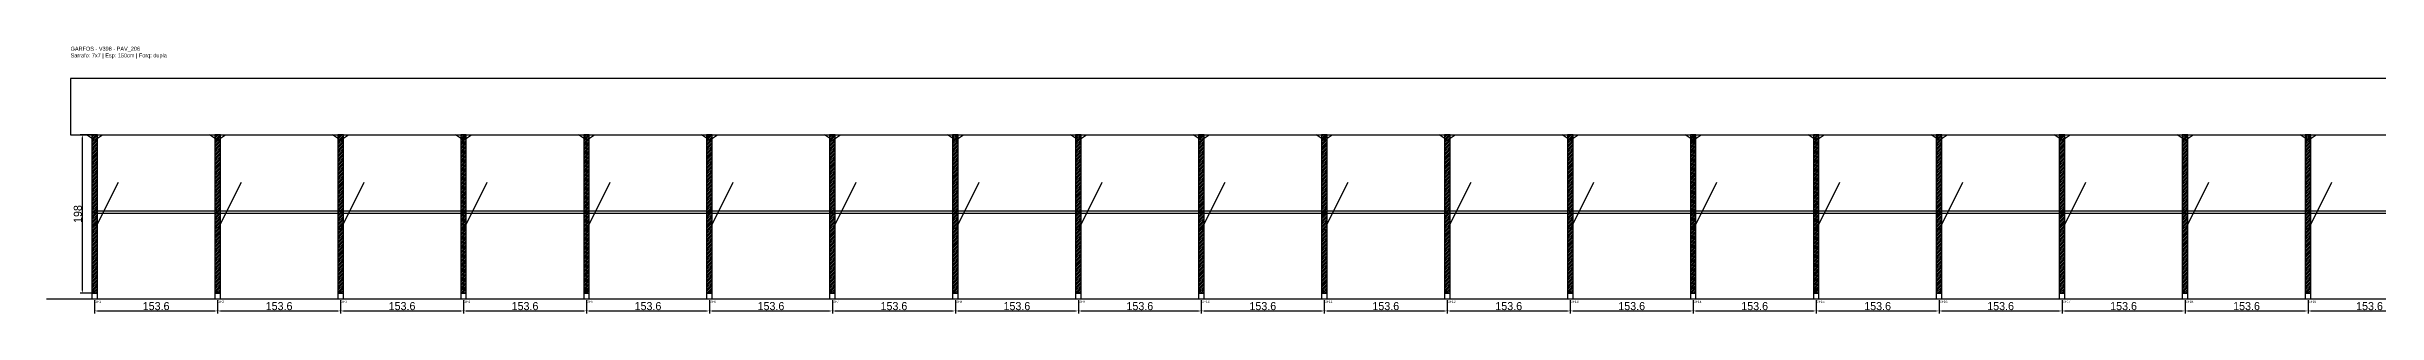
# Model space of a CAD drawing. Header units: metres. Extents: x -30 to 5929, y -25 to 308.
# Drawn here: x -30 to 2882, y -25 to 308 of the extents above; entities that cross this region are included whole.
import ezdxf

# ---------------------------------------------------------------- set-up
doc = ezdxf.new("R2010")
doc.units = ezdxf.units.M
for name, color, linetype in [('BARRA_ANCORAGEM', 1, 'Continuous'), ('COTA', 241, 'Continuous'), ('GARFOS OK', 3, 'Continuous'), ('NOME DA VIGA', 6, 'Continuous'), ('SARR_7x7', 40, 'Continuous'), ('TIRAS REESCORAMENTO', 252, 'Continuous'), ('VIGAS', 3, 'Continuous')]:
    doc.layers.add(name, color=color, linetype=linetype)
doc.dimstyles.new('EZ DXF', dxfattribs={"dimtxt": 10, "dimasz": 3.5, "dimexe": 3, "dimexo": 1.5, "dimgap": 1, "dimtad": 1, "dimdec": 1, "dimdsep": 46, "dimcen": 2.5, "dimazin": 3, "dimtfac": 1, "dimtmove": 0, "dimatfit": 3})

msp = doc.modelspace()

# ---------------------------------------------------------------- hatches: boundary and pattern name
at = {"layer": 'COTA'}
h = msp.add_hatch(dxfattribs=at)
h.set_pattern_fill('ANSI31', scale=0.5)
h.paths.add_polyline_path([(26.5, 0), (33.5, 0), (33.5, 198), (26.5, 198)])
h = msp.add_hatch(dxfattribs=at)
h.set_pattern_fill('ANSI31', scale=0.5)
h.paths.add_polyline_path([(180.15, 0), (187.15, 0), (187.15, 198), (180.15, 198)])
h = msp.add_hatch(dxfattribs=at)
h.set_pattern_fill('ANSI31', scale=0.5)
h.paths.add_polyline_path([(333.79, 0), (340.79, 0), (340.79, 198), (333.79, 198)])
h = msp.add_hatch(dxfattribs=at)
h.set_pattern_fill('ANSI31', scale=0.5)
h.paths.add_polyline_path([(487.44, 0), (494.44, 0), (494.44, 198), (487.44, 198)])
h = msp.add_hatch(dxfattribs=at)
h.set_pattern_fill('ANSI31', scale=0.5)
h.paths.add_polyline_path([(641.09, 0), (648.09, 0), (648.09, 198), (641.09, 198)])
h = msp.add_hatch(dxfattribs=at)
h.set_pattern_fill('ANSI31', scale=0.5)
h.paths.add_polyline_path([(794.73, 0), (801.73, 0), (801.73, 198), (794.73, 198)])
h = msp.add_hatch(dxfattribs=at)
h.set_pattern_fill('ANSI31', scale=0.5)
h.paths.add_polyline_path([(948.38, 0), (955.38, 0), (955.38, 198), (948.38, 198)])
h = msp.add_hatch(dxfattribs=at)
h.set_pattern_fill('ANSI31', scale=0.5)
h.paths.add_polyline_path([(1102.03, 0), (1109.03, 0), (1109.03, 198), (1102.03, 198)])
h = msp.add_hatch(dxfattribs=at)
h.set_pattern_fill('ANSI31', scale=0.5)
h.paths.add_polyline_path([(1255.67, 0), (1262.67, 0), (1262.67, 198), (1255.67, 198)])
h = msp.add_hatch(dxfattribs=at)
h.set_pattern_fill('ANSI31', scale=0.5)
h.paths.add_polyline_path([(1409.32, 0), (1416.32, 0), (1416.32, 198), (1409.32, 198)])
h = msp.add_hatch(dxfattribs=at)
h.set_pattern_fill('ANSI31', scale=0.5)
h.paths.add_polyline_path([(1562.97, 0), (1569.97, 0), (1569.97, 198), (1562.97, 198)])
h = msp.add_hatch(dxfattribs=at)
h.set_pattern_fill('ANSI31', scale=0.5)
h.paths.add_polyline_path([(1716.61, 0), (1723.61, 0), (1723.61, 198), (1716.61, 198)])
h = msp.add_hatch(dxfattribs=at)
h.set_pattern_fill('ANSI31', scale=0.5)
h.paths.add_polyline_path([(1870.26, 0), (1877.26, 0), (1877.26, 198), (1870.26, 198)])
h = msp.add_hatch(dxfattribs=at)
h.set_pattern_fill('ANSI31', scale=0.5)
h.paths.add_polyline_path([(2023.91, 0), (2030.91, 0), (2030.91, 198), (2023.91, 198)])
h = msp.add_hatch(dxfattribs=at)
h.set_pattern_fill('ANSI31', scale=0.5)
h.paths.add_polyline_path([(2177.55, 0), (2184.55, 0), (2184.55, 198), (2177.55, 198)])
h = msp.add_hatch(dxfattribs=at)
h.set_pattern_fill('ANSI31', scale=0.5)
h.paths.add_polyline_path([(2331.2, 0), (2338.2, 0), (2338.2, 198), (2331.2, 198)])
h = msp.add_hatch(dxfattribs=at)
h.set_pattern_fill('ANSI31', scale=0.5)
h.paths.add_polyline_path([(2484.85, 0), (2491.85, 0), (2491.85, 198), (2484.85, 198)])
h = msp.add_hatch(dxfattribs=at)
h.set_pattern_fill('ANSI31', scale=0.5)
h.paths.add_polyline_path([(2638.49, 0), (2645.49, 0), (2645.49, 198), (2638.49, 198)])
h = msp.add_hatch(dxfattribs=at)
h.set_pattern_fill('ANSI31', scale=0.5)
h.paths.add_polyline_path([(2792.14, 0), (2799.14, 0), (2799.14, 198), (2792.14, 198)])

# ---------------------------------------------------------------- linework, layer by layer
at = {"layer": 'BARRA_ANCORAGEM'}
for p, q in [((30, 79.2), (59.7, 138.6)), ((183.65, 79.2), (213.35, 138.6)), ((337.29, 79.2), (366.99, 138.6)), ((490.94, 79.2), (520.64, 138.6)), ((644.59, 79.2), (674.29, 138.6)), ((798.23, 79.2), (827.93, 138.6)), ((951.88, 79.2), (981.58, 138.6)), ((1105.53, 79.2), (1135.23, 138.6)), ((1259.17, 79.2), (1288.87, 138.6)), ((1412.82, 79.2), (1442.52, 138.6)), ((1566.47, 79.2), (1596.17, 138.6)), ((1720.11, 79.2), (1749.81, 138.6)), ((1873.76, 79.2), (1903.46, 138.6)), ((2027.41, 79.2), (2057.11, 138.6)), ((2181.05, 79.2), (2210.75, 138.6)), ((2334.7, 79.2), (2364.4, 138.6)), ((2488.35, 79.2), (2518.05, 138.6)), ((2641.99, 79.2), (2671.69, 138.6)), ((2795.64, 79.2), (2825.34, 138.6))]:
    msp.add_line(p, q, dxfattribs=at)
at = {"layer": 'GARFOS OK'}
for p, q in [((30, 191), (20, 198)), ((20, 198), (40, 198)), ((30, 191), (40, 198)), ((183.65, 191), (173.65, 198)), ((173.65, 198), (193.65, 198)), ((183.65, 191), (193.65, 198)), ((337.29, 191), (327.29, 198)), ((327.29, 198), (347.29, 198)), ((337.29, 191), (347.29, 198)), ((490.94, 191), (480.94, 198)), ((480.94, 198), (500.94, 198)), ((490.94, 191), (500.94, 198)), ((644.59, 191), (634.59, 198)), ((634.59, 198), (654.59, 198)), ((644.59, 191), (654.59, 198)), ((798.23, 191), (788.23, 198)), ((788.23, 198), (808.23, 198)), ((798.23, 191), (808.23, 198)), ((951.88, 191), (941.88, 198)), ((941.88, 198), (961.88, 198)), ((951.88, 191), (961.88, 198)), ((1105.53, 191), (1095.53, 198)), ((1095.53, 198), (1115.53, 198)), ((1105.53, 191), (1115.53, 198)), ((1259.17, 191), (1249.17, 198)), ((1249.17, 198), (1269.17, 198)), ((1259.17, 191), (1269.17, 198)), ((1412.82, 191), (1402.82, 198)), ((1402.82, 198), (1422.82, 198)), ((1412.82, 191), (1422.82, 198)), ((1566.47, 191), (1556.47, 198)), ((1556.47, 198), (1576.47, 198)), ((1566.47, 191), (1576.47, 198)), ((1720.11, 191), (1710.11, 198)), ((1710.11, 198), (1730.11, 198)), ((1720.11, 191), (1730.11, 198)), ((1873.76, 191), (1863.76, 198)), ((1863.76, 198), (1883.76, 198)), ((1873.76, 191), (1883.76, 198)), ((2027.41, 191), (2017.41, 198)), ((2017.41, 198), (2037.41, 198)), ((2027.41, 191), (2037.41, 198)), ((2181.05, 191), (2171.05, 198)), ((2171.05, 198), (2191.05, 198)), ((2181.05, 191), (2191.05, 198)), ((2334.7, 191), (2324.7, 198)), ((2324.7, 198), (2344.7, 198)), ((2334.7, 191), (2344.7, 198)), ((2488.35, 191), (2478.35, 198)), ((2478.35, 198), (2498.35, 198)), ((2488.35, 191), (2498.35, 198)), ((2641.99, 191), (2631.99, 198)), ((2631.99, 198), (2651.99, 198)), ((2641.99, 191), (2651.99, 198)), ((2795.64, 191), (2785.64, 198)), ((2785.64, 198), (2805.64, 198)), ((2795.64, 191), (2805.64, 198))]:
    msp.add_line(p, q, dxfattribs=at)
at = {"layer": 'GARFOS OK', "linetype": 'CONTINUOUS'}
msp.add_line((-30, -7), (5928.58, -7), dxfattribs=at)
at = {"layer": 'GARFOS OK'}
for points in [[(26.5, 0), (33.5, 0), (33.5, 198), (26.5, 198), (26.5, 0)], [(180.15, 0), (187.15, 0), (187.15, 198), (180.15, 198), (180.15, 0)], [(333.79, 0), (340.79, 0), (340.79, 198), (333.79, 198), (333.79, 0)], [(487.44, 0), (494.44, 0), (494.44, 198), (487.44, 198), (487.44, 0)], [(641.09, 0), (648.09, 0), (648.09, 198), (641.09, 198), (641.09, 0)], [(794.73, 0), (801.73, 0), (801.73, 198), (794.73, 198), (794.73, 0)], [(948.38, 0), (955.38, 0), (955.38, 198), (948.38, 198), (948.38, 0)], [(1102.03, 0), (1109.03, 0), (1109.03, 198), (1102.03, 198), (1102.03, 0)], [(1255.67, 0), (1262.67, 0), (1262.67, 198), (1255.67, 198), (1255.67, 0)], [(1409.32, 0), (1416.32, 0), (1416.32, 198), (1409.32, 198), (1409.32, 0)], [(1562.97, 0), (1569.97, 0), (1569.97, 198), (1562.97, 198), (1562.97, 0)], [(1716.61, 0), (1723.61, 0), (1723.61, 198), (1716.61, 198), (1716.61, 0)], [(1870.26, 0), (1877.26, 0), (1877.26, 198), (1870.26, 198), (1870.26, 0)], [(2023.91, 0), (2030.91, 0), (2030.91, 198), (2023.91, 198), (2023.91, 0)], [(2177.55, 0), (2184.55, 0), (2184.55, 198), (2177.55, 198), (2177.55, 0)], [(2331.2, 0), (2338.2, 0), (2338.2, 198), (2331.2, 198), (2331.2, 0)], [(2484.85, 0), (2491.85, 0), (2491.85, 198), (2484.85, 198), (2484.85, 0)], [(2638.49, 0), (2645.49, 0), (2645.49, 198), (2638.49, 198), (2638.49, 0)], [(2792.14, 0), (2799.14, 0), (2799.14, 198), (2792.14, 198), (2792.14, 0)]]:
    msp.add_lwpolyline(points, dxfattribs=at)
at = {"layer": 'SARR_7x7'}
for points in [[(26.5, -7), (33.5, -7), (33.5, 0), (26.5, 0), (26.5, -7)], [(180.15, -7), (187.15, -7), (187.15, 0), (180.15, 0), (180.15, -7)], [(333.79, -7), (340.79, -7), (340.79, 0), (333.79, 0), (333.79, -7)], [(487.44, -7), (494.44, -7), (494.44, 0), (487.44, 0), (487.44, -7)], [(641.09, -7), (648.09, -7), (648.09, 0), (641.09, 0), (641.09, -7)], [(794.73, -7), (801.73, -7), (801.73, 0), (794.73, 0), (794.73, -7)], [(948.38, -7), (955.38, -7), (955.38, 0), (948.38, 0), (948.38, -7)], [(1102.03, -7), (1109.03, -7), (1109.03, 0), (1102.03, 0), (1102.03, -7)], [(1255.67, -7), (1262.67, -7), (1262.67, 0), (1255.67, 0), (1255.67, -7)], [(1409.32, -7), (1416.32, -7), (1416.32, 0), (1409.32, 0), (1409.32, -7)], [(1562.97, -7), (1569.97, -7), (1569.97, 0), (1562.97, 0), (1562.97, -7)], [(1716.61, -7), (1723.61, -7), (1723.61, 0), (1716.61, 0), (1716.61, -7)], [(1870.26, -7), (1877.26, -7), (1877.26, 0), (1870.26, 0), (1870.26, -7)], [(2023.91, -7), (2030.91, -7), (2030.91, 0), (2023.91, 0), (2023.91, -7)], [(2177.55, -7), (2184.55, -7), (2184.55, 0), (2177.55, 0), (2177.55, -7)], [(2331.2, -7), (2338.2, -7), (2338.2, 0), (2331.2, 0), (2331.2, -7)], [(2484.85, -7), (2491.85, -7), (2491.85, 0), (2484.85, 0), (2484.85, -7)], [(2638.49, -7), (2645.49, -7), (2645.49, 0), (2638.49, 0), (2638.49, -7)], [(2792.14, -7), (2799.14, -7), (2799.14, 0), (2792.14, 0), (2792.14, -7)]]:
    msp.add_lwpolyline(points, dxfattribs=at)
at = {"layer": 'TIRAS REESCORAMENTO'}
for points in [[(30, 100), (183.65, 100), (183.65, 102.5), (30, 102.5), (30, 100)], [(183.65, 100), (337.29, 100), (337.29, 102.5), (183.65, 102.5), (183.65, 100)], [(337.29, 100), (490.94, 100), (490.94, 102.5), (337.29, 102.5), (337.29, 100)], [(490.94, 100), (644.59, 100), (644.59, 102.5), (490.94, 102.5), (490.94, 100)], [(644.59, 100), (798.23, 100), (798.23, 102.5), (644.59, 102.5), (644.59, 100)], [(798.23, 100), (951.88, 100), (951.88, 102.5), (798.23, 102.5), (798.23, 100)], [(951.88, 100), (1105.53, 100), (1105.53, 102.5), (951.88, 102.5), (951.88, 100)], [(1105.53, 100), (1259.17, 100), (1259.17, 102.5), (1105.53, 102.5), (1105.53, 100)], [(1259.17, 100), (1412.82, 100), (1412.82, 102.5), (1259.17, 102.5), (1259.17, 100)], [(1412.82, 100), (1566.47, 100), (1566.47, 102.5), (1412.82, 102.5), (1412.82, 100)], [(1566.47, 100), (1720.11, 100), (1720.11, 102.5), (1566.47, 102.5), (1566.47, 100)], [(1720.11, 100), (1873.76, 100), (1873.76, 102.5), (1720.11, 102.5), (1720.11, 100)], [(1873.76, 100), (2027.41, 100), (2027.41, 102.5), (1873.76, 102.5), (1873.76, 100)], [(2027.41, 100), (2181.05, 100), (2181.05, 102.5), (2027.41, 102.5), (2027.41, 100)], [(2181.05, 100), (2334.7, 100), (2334.7, 102.5), (2181.05, 102.5), (2181.05, 100)], [(2334.7, 100), (2488.35, 100), (2488.35, 102.5), (2334.7, 102.5), (2334.7, 100)], [(2488.35, 100), (2641.99, 100), (2641.99, 102.5), (2488.35, 102.5), (2488.35, 100)], [(2641.99, 100), (2795.64, 100), (2795.64, 102.5), (2641.99, 102.5), (2641.99, 100)], [(2795.64, 100), (2949.29, 100), (2949.29, 102.5), (2795.64, 102.5), (2795.64, 100)]]:
    msp.add_lwpolyline(points, dxfattribs=at)
at = {"layer": 'VIGAS'}
msp.add_lwpolyline([(0, 198), (5898.58, 198), (5898.58, 268), (0, 268), (0, 198)], dxfattribs=at)

# ---------------------------------------------------------------- texts
at = {"layer": 'NOME DA VIGA'}
for s, p in [('GF1', (30, -12)), ('GF2', (183.65, -12)), ('GF3', (337.29, -12)), ('GF4', (490.94, -12)), ('GF5', (644.59, -12)), ('GF6', (798.23, -12)), ('GF7', (951.88, -12)), ('GF8', (1105.53, -12)), ('GF9', (1259.17, -12)), ('GF10', (1412.82, -12)), ('GF11', (1566.47, -12)), ('GF12', (1720.11, -12)), ('GF13', (1873.76, -12)), ('GF14', (2027.41, -12)), ('GF15', (2181.05, -12)), ('GF16', (2334.7, -12)), ('GF17', (2488.35, -12)), ('GF18', (2641.99, -12)), ('GF19', (2795.64, -12))]:
    msp.add_text(s, height=3, dxfattribs=at).set_placement(p)
at = {"layer": 'NOME DA VIGA', "insert": (0, 293), "char_height": 5, "attachment_point": 7}
msp.add_mtext('GARFOS - V398 - PAV_206\\PSarrafo: 7x7 | Esp: 150cm | Forq: dupla', dxfattribs=at)

# ---------------------------------------------------------------- dimensions: what is measured, and where the dimension line sits
at = {"layer": 'COTA'}
msp.add_linear_dim(base=(15, 0), p1=(30, 0), p2=(30, 198), angle=90, dimstyle='EZ DXF', dxfattribs=at).render()
for base, p1, p2 in [((30, -22), (30, -7), (183.6467, -7)), ((183.65, -22), (183.65, -7), (337.29, -7)), ((337.2935, -22), (337.2935, -7), (490.9402, -7)), ((490.9402, -22), (490.9402, -7), (644.587, -7)), ((644.59, -22), (644.59, -7), (798.23, -7)), ((798.2337, -22), (798.2337, -7), (951.8804, -7)), ((951.8804, -22), (951.8804, -7), (1105.5272, -7)), ((1105.53, -22), (1105.53, -7), (1259.17, -7)), ((1259.1739, -22), (1259.1739, -7), (1412.8206, -7)), ((1412.8206, -22), (1412.8206, -7), (1566.4674, -7)), ((1566.47, -22), (1566.47, -7), (1720.11, -7)), ((1720.1141, -22), (1720.1141, -7), (1873.7609, -7)), ((1873.7609, -22), (1873.7609, -7), (2027.4076, -7)), ((2027.41, -22), (2027.41, -7), (2181.05, -7)), ((2181.0543, -22), (2181.0543, -7), (2334.7011, -7)), ((2334.7011, -22), (2334.7011, -7), (2488.3478, -7)), ((2488.35, -22), (2488.35, -7), (2641.99, -7)), ((2641.9946, -22), (2641.9946, -7), (2795.6413, -7)), ((2795.6413, -22), (2795.6413, -7), (2949.288, -7))]:
    msp.add_linear_dim(base=base, p1=p1, p2=p2, dimstyle='EZ DXF', dxfattribs=at).render()

doc.saveas('drawing.dxf')
